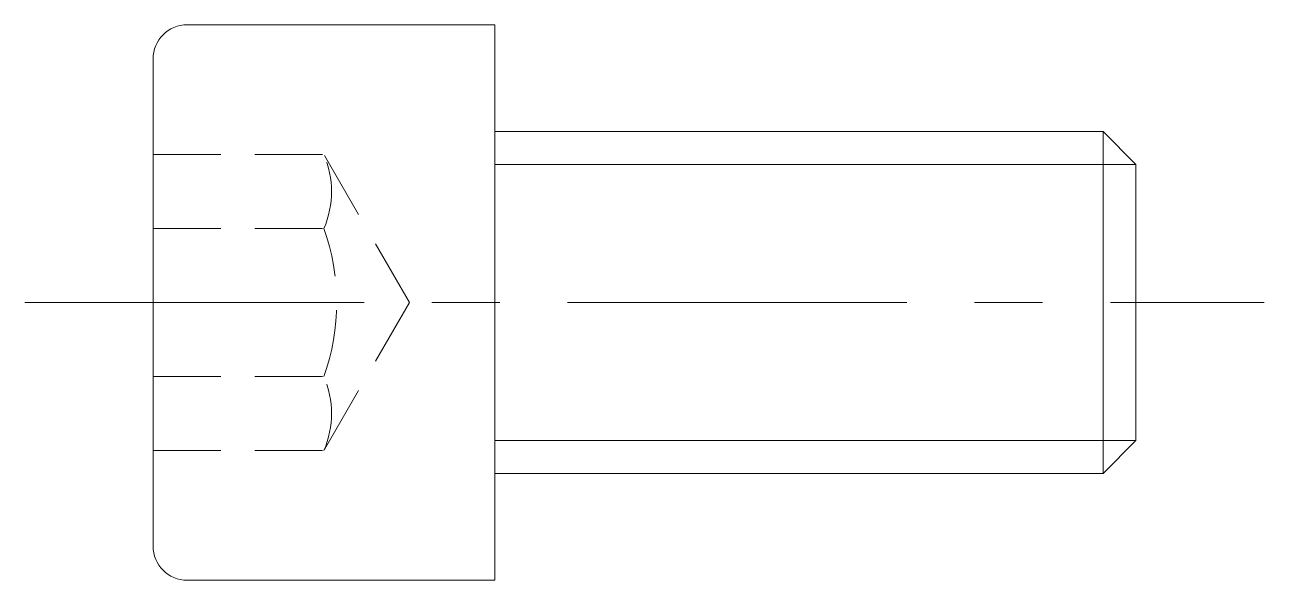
# Model space of a CAD drawing. Header units: millimetres. Extents: x -11 to 18, y -6.5 to 6.5.
import ezdxf

# ---------------------------------------------------------------- set-up
doc = ezdxf.new("R2010")
doc.units = ezdxf.units.MM
doc.header["$LTSCALE"] = 0.5
doc.linetypes.add('CENTER', pattern=[50.8, 31.75, -6.35, 6.35, -6.35])
doc.linetypes.add('HIDDEN', pattern=[9.525, 6.35, -3.175])
doc.layers.get('0').update_dxf_attribs({"color": 9, "lineweight": 15})

msp = doc.modelspace()

# ---------------------------------------------------------------- linework, layer by layer
at = {"ltscale": 0.5}
for p, q in [((-7.2, 6.5), (0, 6.5)), ((0, -6.5), (0, 6.5)), ((-8, -5.7), (-8, 5.7)), ((0, 4), (14.233, 4)), ((15, 3.233), (14.233, 4)), ((14.233, -4), (14.233, 4)), ((15, -3.233), (15, 3.233)), ((14.233, -4), (15, -3.233)), ((0, -4), (14.233, -4)), ((-7.2, -6.5), (0, -6.5))]:
    msp.add_line(p, q, dxfattribs=at)
at = {"color": 8, "linetype": 'HIDDEN', "ltscale": 0.5}
for p, q in [((-8, 3.464), (-4, 3.464)), ((-2, 0), (-4, 3.464)), ((-8, 1.732), (-4, 1.732)), ((-2, 0), (-4, -3.464)), ((-8, -1.732), (-4, -1.732)), ((-8, -3.464), (-4, -3.464))]:
    msp.add_line(p, q, dxfattribs=at)
at = {"color": 5, "ltscale": 0.5}
for p, q in [((0, 3.233), (15, 3.233)), ((0, -3.233), (15, -3.233))]:
    msp.add_line(p, q, dxfattribs=at)
at = {"color": 1, "linetype": 'CENTER', "ltscale": 0.5}
msp.add_line((-11, 0), (18, 0), dxfattribs=at)
at = {"ltscale": 0.5}
for centre, start, end in [((-7.2, 5.7), 90, 180), ((-7.2, -5.7), 180, 270)]:
    msp.add_arc(centre, 0.8, start, end, dxfattribs=at)
at = {"color": 8, "linetype": 'HIDDEN', "ltscale": 0.5}
for centre, radius, start, end in [((-6.033, 2.598), 2.209, 336.9224, 23.0776), ((-8.902, 0), 5.199, 340.5399, 19.4601), ((-6.033, -2.598), 2.209, 336.9224, 23.0776)]:
    msp.add_arc(centre, radius, start, end, dxfattribs=at)

doc.saveas('drawing.dxf')
